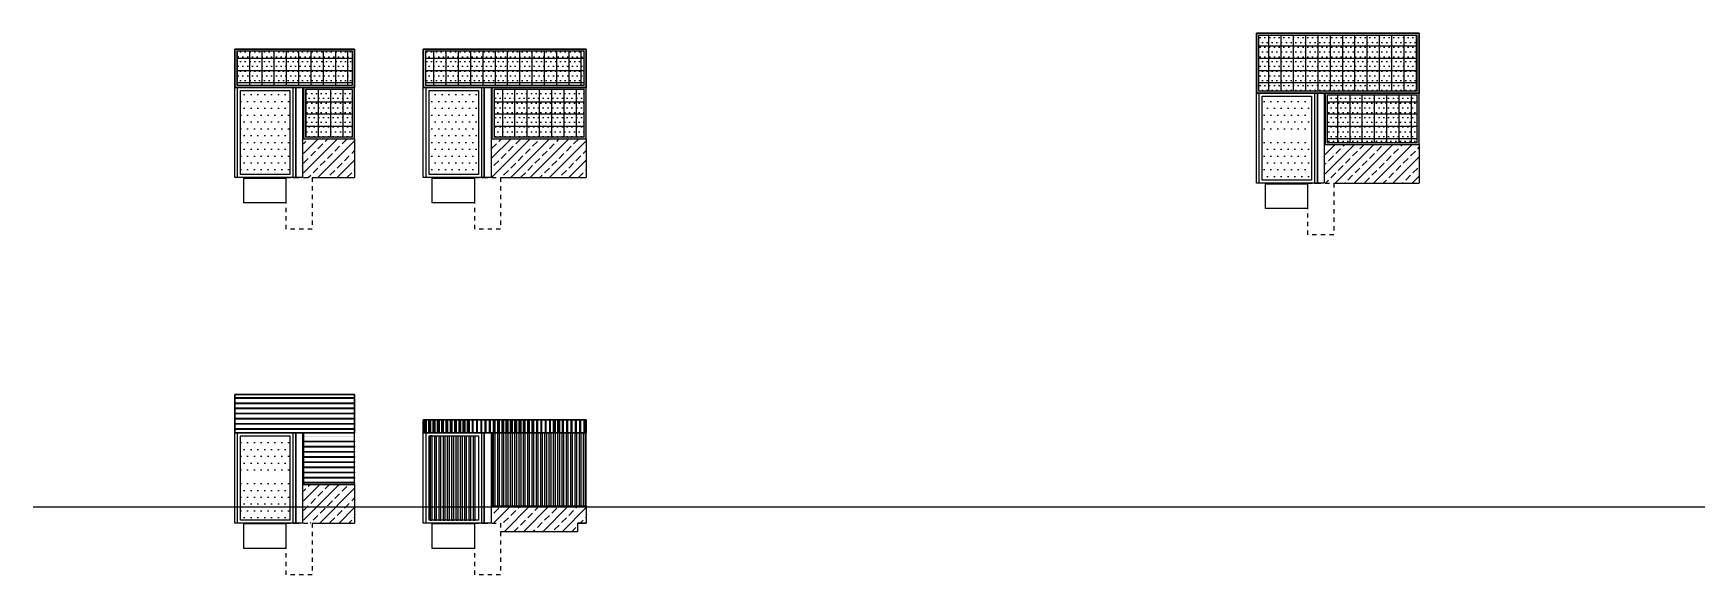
# Model space of a CAD drawing. Header units: millimetres. Extents: x 7 to 378, y -139 to -42.
# Drawn here: x 101.19 to 139.9, y -77.46 to -64.86 of the extents above; entities that cross this region are included whole.
import ezdxf

# ---------------------------------------------------------------- set-up
doc = ezdxf.new("R2010")
doc.units = ezdxf.units.MM
doc.linetypes.add('DASHED', pattern=[0.75, 0.5, -0.25])
doc.layers.add('m_pale', color=1, linetype='Continuous')
doc.layers.add('m_panele', color=7, linetype='Continuous')
pattern_1 = [(90, (0.1, 0.41), (-0.28575, 6e-17), []), (180, (0.1, 0.41), (-6e-17, -0.28575), [])]
pattern_2 = [(0, (0.1, 0.41), (0.0555625, 0.111125), [0, -0.111125])]
pattern_3 = [(90, (-1.5, 1.71), (-0.28575, 6e-17), []), (180, (-1.5, 1.71), (-6e-17, -0.28575), [])]
pattern_4 = [(0, (-1.5, 1.71), (0.0555625, 0.111125), [0, -0.111125])]
pattern_5 = [(0, (-147.98, -221.39), (0.079375, 0.15875), [0, -0.15875])]
pattern_6 = [(45, (-151.2667, -223.5827), (-0.2245064, 0.2245064), []), (45, (-151.0422, -223.5827), (-0.2245064, 0.2245064), [0.15875, -0.079375])]

# ---------------------------------------------------------------- blocks, each defined once
blk = doc.blocks.new('DZ_4_3_1')
at = {"layer": 'm_panele'}
h = blk.add_hatch(color=251, dxfattribs=at)
h.paths.add_polyline_path([(3.892, 3), (0.1, 3), (0.1, 2.11), (3.892, 2.11)])
h.paths.add_polyline_path([(3.842, 2.16), (0.15, 2.16), (0.15, 2.95), (3.842, 2.95)], flags=16)
h = blk.add_hatch(dxfattribs=at)
h.set_pattern_fill('ANSI37', color=251, scale=0.09, angle=45, style=0)
h.set_pattern_definition(pattern_3)
h.paths.add_polyline_path([(3.842, 2.95), (0.15, 2.95), (0.15, 2.16), (3.842, 2.16)])
h = blk.add_hatch(dxfattribs=at)
h.set_pattern_fill('DOTS', color=95, scale=0.07, style=0)
h.set_pattern_definition(pattern_4)
h.paths.add_polyline_path([(3.842, 2.95), (0.15, 2.95), (0.15, 2.16), (3.842, 2.16)])
at = {"layer": 'm_panele', "linetype": 'Continuous', "lineweight": 25}
h = blk.add_hatch(dxfattribs=at)
h.set_pattern_fill('DOTS', color=95, scale=0.1)
h.set_pattern_definition(pattern_5)
h.paths.add_polyline_path([(1.385, 2.04), (0.235, 2.04), (0.235, 1.13), (1.385, 1.13)])
h.paths.add_polyline_path([(1.385, 1.06), (0.235, 1.06), (0.235, 0.08), (1.385, 0.08)])
at = {"layer": 'm_panele'}
h = blk.add_hatch(color=251, dxfattribs=at)
h.paths.add_polyline_path([(3.892, 2.11), (1.7, 2.11), (1.7, 0.91), (3.892, 0.91)])
h.paths.add_polyline_path([(3.842, 0.96), (1.75, 0.96), (1.75, 2.06), (3.842, 2.06)], flags=16)
h = blk.add_hatch(dxfattribs=at)
h.set_pattern_fill('ANSI37', color=251, scale=0.09, angle=45, style=0)
h.set_pattern_definition(pattern_1)
h.paths.add_polyline_path([(3.842, 2.06), (1.75, 2.06), (1.75, 0.96), (3.842, 0.96)])
h = blk.add_hatch(dxfattribs=at)
h.set_pattern_fill('DOTS', color=95, scale=0.07, style=0)
h.set_pattern_definition(pattern_2)
h.paths.add_polyline_path([(3.842, 2.06), (1.75, 2.06), (1.75, 0.96), (3.842, 0.96)])
h = blk.add_hatch(dxfattribs=at)
h.set_pattern_fill('ANSI33', color=8, scale=0.05, style=0)
h.set_pattern_definition(pattern_6)
h.paths.add_polyline_path([(3.892, 0.91), (1.7, 0.91), (1.7, 0.01), (1.9, 0.01), (4.692, 0.01), (3.892, 0.01)])
at = {"layer": 'm_panele', "color": 8, "lineweight": 25}
blk.add_line((3.892, 0.91), (3.892, 0.01), dxfattribs=at)
at = {"layer": 'm_panele', "color": 8}
blk.add_line((1.9, 0.01), (3.892, 0.01), dxfattribs=at)
blk.add_line((1.9, 0.01), (3.892, 0.01), dxfattribs=at)
at = {"layer": 'm_panele', "color": 251}
for points in [[(0.1, 2.11), (3.892, 2.11), (3.892, 3), (0.1, 3), (0.1, 2.11)], [(1.7, 0.91), (3.892, 0.91), (3.892, 2.11), (1.7, 2.11), (1.7, 0.91)]]:
    blk.add_lwpolyline(points, dxfattribs=at)
for points in [[(0.1, 3), (3.892, 3), (3.892, 2.11), (0.1, 2.11)], [(0.15, 2.16), (3.842, 2.16), (3.842, 2.95), (0.15, 2.95)], [(1.75, 0.96), (3.842, 0.96), (3.842, 2.06), (1.75, 2.06)]]:
    blk.add_lwpolyline(points, close=True, dxfattribs=at)
at = {"layer": 'm_panele', "color": 1, "linetype": 'Continuous', "lineweight": 25}
for points in [[(0.1, 2.11), (1.52, 2.11), (1.52, 0.01), (0.1, 0.01)], [(0.165, 2.11), (1.455, 2.11), (1.455, 0.01), (0.165, 0.01)], [(0.235, 2.04), (1.385, 2.04), (1.385, 0.08), (0.235, 0.08)], [(1.455, 0.01), (1.52, 0.01), (1.52, 2.11), (1.455, 2.11)], [(1.52, 2.11), (1.68, 2.11), (1.68, 0.01), (1.52, 0.01)], [(0.31, 0), (1.29, 0), (1.29, -0.58), (0.31, -0.58)]]:
    blk.add_lwpolyline(points, close=True, dxfattribs=at)
at = {"layer": 'm_panele', "color": 1, "linetype": 'DASHED', "ltscale": 0.005}
blk.add_lwpolyline([(1.3, 0.01), (1.9, 0.01), (1.9, -1.19), (1.3, -1.19)], close=True, dxfattribs=at)
blk = doc.blocks.new('DZ_4_3_2')
at = {"layer": 'm_panele'}
for points in [[(0.175, 2.41), (0.125, 2.41), (0.125, 2.11), (0.175, 2.11)], [(0.275, 2.41), (0.225, 2.41), (0.225, 2.11), (0.275, 2.11)], [(0.375, 2.41), (0.325, 2.41), (0.325, 2.11), (0.375, 2.11)], [(0.475, 2.41), (0.425, 2.41), (0.425, 2.11), (0.475, 2.11)], [(0.575, 2.41), (0.525, 2.41), (0.525, 2.11), (0.575, 2.11)], [(0.675, 2.41), (0.625, 2.41), (0.625, 2.11), (0.675, 2.11)], [(0.775, 2.41), (0.725, 2.41), (0.725, 2.11), (0.775, 2.11)], [(0.875, 2.41), (0.825, 2.41), (0.825, 2.11), (0.875, 2.11)], [(0.975, 2.41), (0.925, 2.41), (0.925, 2.11), (0.975, 2.11)], [(1.075, 2.41), (1.025, 2.41), (1.025, 2.11), (1.075, 2.11)], [(1.175, 2.41), (1.125, 2.41), (1.125, 2.11), (1.175, 2.11)], [(1.275, 2.41), (1.225, 2.41), (1.225, 2.11), (1.275, 2.11)], [(1.375, 2.41), (1.325, 2.41), (1.325, 2.11), (1.375, 2.11)], [(1.475, 2.41), (1.425, 2.41), (1.425, 2.11), (1.475, 2.11)], [(1.575, 2.41), (1.525, 2.41), (1.525, 2.11), (1.575, 2.11)], [(1.675, 2.41), (1.625, 2.41), (1.625, 2.11), (1.675, 2.11)], [(1.775, 2.41), (1.725, 2.41), (1.725, 2.11), (1.775, 2.11)], [(1.875, 2.41), (1.825, 2.41), (1.825, 2.11), (1.875, 2.11)], [(1.975, 2.41), (1.925, 2.41), (1.925, 2.11), (1.975, 2.11)], [(2.075, 2.41), (2.025, 2.41), (2.025, 2.11), (2.075, 2.11)], [(2.175, 2.41), (2.125, 2.41), (2.125, 2.11), (2.175, 2.11)], [(2.275, 2.41), (2.225, 2.41), (2.225, 2.11), (2.275, 2.11)], [(2.375, 2.41), (2.325, 2.41), (2.325, 2.11), (2.375, 2.11)], [(2.475, 2.41), (2.425, 2.41), (2.425, 2.11), (2.475, 2.11)], [(2.575, 2.41), (2.525, 2.41), (2.525, 2.11), (2.575, 2.11)], [(2.675, 2.41), (2.625, 2.41), (2.625, 2.11), (2.675, 2.11)], [(2.775, 2.41), (2.725, 2.41), (2.725, 2.11), (2.775, 2.11)], [(2.875, 2.41), (2.825, 2.41), (2.825, 2.11), (2.875, 2.11)], [(2.975, 2.41), (2.925, 2.41), (2.925, 2.11), (2.975, 2.11)], [(3.075, 2.41), (3.025, 2.41), (3.025, 2.11), (3.075, 2.11)], [(3.175, 2.41), (3.125, 2.41), (3.125, 2.11), (3.175, 2.11)], [(3.275, 2.41), (3.225, 2.41), (3.225, 2.11), (3.275, 2.11)], [(3.375, 2.41), (3.325, 2.41), (3.325, 2.11), (3.375, 2.11)], [(3.475, 2.41), (3.425, 2.41), (3.425, 2.11), (3.475, 2.11)], [(3.575, 2.41), (3.525, 2.41), (3.525, 2.11), (3.575, 2.11)], [(3.675, 2.41), (3.625, 2.41), (3.625, 2.11), (3.675, 2.11)], [(3.775, 2.41), (3.725, 2.41), (3.725, 2.11), (3.775, 2.11)], [(3.875, 2.41), (3.825, 2.41), (3.825, 2.11), (3.875, 2.11)], [(0.31, 2.04), (0.26, 2.04), (0.26, 0.08), (0.31, 0.08)], [(0.41, 2.04), (0.36, 2.04), (0.36, 0.08), (0.41, 0.08)], [(0.51, 2.04), (0.46, 2.04), (0.46, 0.08), (0.51, 0.08)], [(0.61, 2.04), (0.56, 2.04), (0.56, 0.08), (0.61, 0.08)], [(0.71, 2.04), (0.66, 2.04), (0.66, 0.08), (0.71, 0.08)], [(0.81, 2.04), (0.76, 2.04), (0.76, 0.08), (0.81, 0.08)], [(0.91, 2.04), (0.86, 2.04), (0.86, 0.08), (0.91, 0.08)], [(1.01, 2.04), (0.96, 2.04), (0.96, 0.08), (1.01, 0.08)], [(1.11, 2.04), (1.06, 2.04), (1.06, 0.08), (1.11, 0.08)], [(1.21, 2.04), (1.16, 2.04), (1.16, 0.08), (1.21, 0.08)], [(1.31, 2.04), (1.26, 2.04), (1.26, 0.08), (1.31, 0.08)], [(1.775, 2.11), (1.725, 2.11), (1.725, 0.41), (1.775, 0.41)], [(1.875, 2.11), (1.825, 2.11), (1.825, 0.41), (1.875, 0.41)], [(1.975, 2.11), (1.925, 2.11), (1.925, 0.41), (1.975, 0.41)], [(2.075, 2.11), (2.025, 2.11), (2.025, 0.41), (2.075, 0.41)], [(2.175, 2.11), (2.125, 2.11), (2.125, 0.41), (2.175, 0.41)], [(2.275, 2.11), (2.225, 2.11), (2.225, 0.41), (2.275, 0.41)], [(2.375, 2.11), (2.325, 2.11), (2.325, 0.41), (2.375, 0.41)], [(2.475, 2.11), (2.425, 2.11), (2.425, 0.41), (2.475, 0.41)], [(2.575, 2.11), (2.525, 2.11), (2.525, 0.41), (2.575, 0.41)], [(2.675, 2.11), (2.625, 2.11), (2.625, 0.41), (2.675, 0.41)], [(2.775, 2.11), (2.725, 2.11), (2.725, 0.41), (2.775, 0.41)], [(2.875, 2.11), (2.825, 2.11), (2.825, 0.41), (2.875, 0.41)], [(2.975, 2.11), (2.925, 2.11), (2.925, 0.41), (2.975, 0.41)], [(3.075, 2.11), (3.025, 2.11), (3.025, 0.41), (3.075, 0.41)], [(3.175, 2.11), (3.125, 2.11), (3.125, 0.41), (3.175, 0.41)], [(3.275, 2.11), (3.225, 2.11), (3.225, 0.41), (3.275, 0.41)], [(3.375, 2.11), (3.325, 2.11), (3.325, 0.41), (3.375, 0.41)], [(3.475, 2.11), (3.425, 2.11), (3.425, 0.41), (3.475, 0.41)], [(3.575, 2.11), (3.525, 2.11), (3.525, 0.41), (3.575, 0.41)], [(3.675, 2.11), (3.625, 2.11), (3.625, 0.41), (3.675, 0.41)], [(3.775, 2.11), (3.725, 2.11), (3.725, 0.41), (3.775, 0.41)], [(3.875, 2.11), (3.825, 2.11), (3.825, 0.41), (3.875, 0.41)]]:
    blk.add_hatch(color=23, dxfattribs=at).paths.add_polyline_path(points)
h = blk.add_hatch(dxfattribs=at)
h.set_pattern_fill('ANSI33', color=8, scale=0.05, style=0)
h.set_pattern_definition(pattern_6)
h.paths.add_polyline_path([(3.892, 0.41), (1.7, 0.41), (1.7, 0.01), (1.9, 0.01), (1.9, -0.19), (3.692, -0.19), (3.692, 0.01), (3.892, 0.01)])
at = {"layer": 'm_panele', "color": 8, "lineweight": 25}
for p, q in [((3.892, 0.41), (3.892, 0.01)), ((3.892, 0.01), (3.692, 0.01)), ((3.692, -0.19), (1.9, -0.19))]:
    blk.add_line(p, q, dxfattribs=at)
at = {"layer": 'm_panele', "color": 8}
for q in [(3.892, 0.01), (3.692, -0.19)]:
    blk.add_line((3.692, 0.01), q, dxfattribs=at)
at = {"layer": 'm_panele', "color": 251}
for points in [[(0.1, 2.11), (3.892, 2.11), (3.892, 2.41), (0.1, 2.41), (0.1, 2.11)], [(1.7, 0.41), (3.892, 0.41), (3.892, 2.11), (1.7, 2.11), (1.7, 0.41)]]:
    blk.add_lwpolyline(points, dxfattribs=at)
blk.add_lwpolyline([(0.1, 2.41), (3.892, 2.41), (3.892, 2.11), (0.1, 2.11)], close=True, dxfattribs=at)
at = {"layer": 'm_panele', "color": 23, "linetype": 'Continuous', "lineweight": 25}
for points in [[(0.125, 2.41), (0.125, 2.11), (0.175, 2.11), (0.175, 2.41)], [(0.225, 2.41), (0.225, 2.11), (0.275, 2.11), (0.275, 2.41)], [(0.325, 2.41), (0.325, 2.11), (0.375, 2.11), (0.375, 2.41)], [(0.425, 2.41), (0.425, 2.11), (0.475, 2.11), (0.475, 2.41)], [(0.525, 2.41), (0.525, 2.11), (0.575, 2.11), (0.575, 2.41)], [(0.625, 2.41), (0.625, 2.11), (0.675, 2.11), (0.675, 2.41)], [(0.725, 2.41), (0.725, 2.11), (0.775, 2.11), (0.775, 2.41)], [(0.825, 2.41), (0.825, 2.11), (0.875, 2.11), (0.875, 2.41)], [(0.925, 2.41), (0.925, 2.11), (0.975, 2.11), (0.975, 2.41)], [(1.025, 2.41), (1.025, 2.11), (1.075, 2.11), (1.075, 2.41)], [(1.125, 2.41), (1.125, 2.11), (1.175, 2.11), (1.175, 2.41)], [(1.725, 2.41), (1.725, 2.11), (1.775, 2.11), (1.775, 2.41)], [(1.825, 2.41), (1.825, 2.11), (1.875, 2.11), (1.875, 2.41)], [(1.925, 2.41), (1.925, 2.11), (1.975, 2.11), (1.975, 2.41)], [(2.025, 2.41), (2.025, 2.11), (2.075, 2.11), (2.075, 2.41)], [(2.125, 2.41), (2.125, 2.11), (2.175, 2.11), (2.175, 2.41)], [(2.225, 2.41), (2.225, 2.11), (2.275, 2.11), (2.275, 2.41)], [(2.325, 2.41), (2.325, 2.11), (2.375, 2.11), (2.375, 2.41)], [(2.425, 2.41), (2.425, 2.11), (2.475, 2.11), (2.475, 2.41)], [(2.525, 2.41), (2.525, 2.11), (2.575, 2.11), (2.575, 2.41)], [(2.625, 2.41), (2.625, 2.11), (2.675, 2.11), (2.675, 2.41)], [(3.125, 2.41), (3.125, 2.11), (3.175, 2.11), (3.175, 2.41)], [(3.225, 2.41), (3.225, 2.11), (3.275, 2.11), (3.275, 2.41)], [(0.36, 2.04), (0.36, 0.08), (0.41, 0.08), (0.41, 2.04)], [(0.46, 2.04), (0.46, 0.08), (0.51, 0.08), (0.51, 2.04)], [(0.56, 2.04), (0.56, 0.08), (0.61, 0.08), (0.61, 2.04)], [(0.66, 2.04), (0.66, 0.08), (0.71, 0.08), (0.71, 2.04)], [(0.76, 2.04), (0.76, 0.08), (0.81, 0.08), (0.81, 2.04)], [(0.86, 2.04), (0.86, 0.08), (0.91, 0.08), (0.91, 2.04)], [(0.96, 2.04), (0.96, 0.08), (1.01, 0.08), (1.01, 2.04)], [(1.06, 2.04), (1.06, 0.08), (1.11, 0.08), (1.11, 2.04)], [(1.16, 2.04), (1.16, 0.08), (1.21, 0.08), (1.21, 2.04)], [(1.26, 2.04), (1.26, 0.08), (1.31, 0.08), (1.31, 2.04)], [(1.825, 2.11), (1.825, 0.41), (1.875, 0.41), (1.875, 2.11)], [(1.925, 2.11), (1.925, 0.41), (1.975, 0.41), (1.975, 2.11)], [(2.025, 2.11), (2.025, 0.41), (2.075, 0.41), (2.075, 2.11)], [(2.125, 2.11), (2.125, 0.41), (2.175, 0.41), (2.175, 2.11)], [(2.225, 2.11), (2.225, 0.41), (2.275, 0.41), (2.275, 2.11)], [(2.325, 2.11), (2.325, 0.41), (2.375, 0.41), (2.375, 2.11)], [(2.425, 2.11), (2.425, 0.41), (2.475, 0.41), (2.475, 2.11)], [(2.525, 2.11), (2.525, 0.41), (2.575, 0.41), (2.575, 2.11)], [(2.625, 2.11), (2.625, 0.41), (2.675, 0.41), (2.675, 2.11)], [(2.725, 2.11), (2.725, 0.41), (2.775, 0.41), (2.775, 2.11)], [(2.825, 2.11), (2.825, 0.41), (2.875, 0.41), (2.875, 2.11)], [(2.925, 2.11), (2.925, 0.41), (2.975, 0.41), (2.975, 2.11)], [(3.025, 2.11), (3.025, 0.41), (3.075, 0.41), (3.075, 2.11)], [(3.125, 2.11), (3.125, 0.41), (3.175, 0.41), (3.175, 2.11)], [(3.225, 2.11), (3.225, 0.41), (3.275, 0.41), (3.275, 2.11)], [(3.325, 2.11), (3.325, 0.41), (3.375, 0.41), (3.375, 2.11)], [(3.425, 2.11), (3.425, 0.41), (3.475, 0.41), (3.475, 2.11)], [(3.525, 2.11), (3.525, 0.41), (3.575, 0.41), (3.575, 2.11)], [(3.625, 2.11), (3.625, 0.41), (3.675, 0.41), (3.675, 2.11)], [(3.725, 2.11), (3.725, 0.41), (3.775, 0.41), (3.775, 2.11)], [(3.825, 2.11), (3.825, 0.41), (3.875, 0.41), (3.875, 2.11)]]:
    blk.add_lwpolyline(points, dxfattribs=at)
at = {"layer": 'm_panele', "color": 1, "linetype": 'Continuous', "lineweight": 25}
for points in [[(0.1, 2.11), (1.52, 2.11), (1.52, 0.01), (0.1, 0.01)], [(0.165, 2.11), (1.455, 2.11), (1.455, 0.01), (0.165, 0.01)], [(0.235, 2.04), (1.385, 2.04), (1.385, 0.08), (0.235, 0.08)], [(1.455, 0.01), (1.52, 0.01), (1.52, 2.11), (1.455, 2.11)], [(1.52, 2.11), (1.68, 2.11), (1.68, 0.01), (1.52, 0.01)], [(0.31, 0), (1.29, 0), (1.29, -0.58), (0.31, -0.58)]]:
    blk.add_lwpolyline(points, close=True, dxfattribs=at)
at = {"layer": 'm_panele', "color": 23, "linetype": 'Continuous', "lineweight": 25}
for points in [[(0.26, 0.08), (0.31, 0.08), (0.31, 2.04), (0.26, 2.04)], [(1.725, 0.41), (1.775, 0.41), (1.775, 2.11), (1.725, 2.11)]]:
    blk.add_lwpolyline(points, close=True, dxfattribs=at)
at = {"layer": 'm_panele', "color": 1, "linetype": 'DASHED', "ltscale": 0.005}
blk.add_lwpolyline([(1.3, 0.01), (1.9, 0.01), (1.9, -1.19), (1.3, -1.19)], close=True, dxfattribs=at)
blk = doc.blocks.new('DZ_3_3_1')
at = {"layer": 'm_panele'}
h = blk.add_hatch(color=251, dxfattribs=at)
h.paths.add_polyline_path([(2.892, 3), (0.1, 3), (0.1, 2.11), (2.892, 2.11)])
h.paths.add_polyline_path([(2.842, 2.16), (0.15, 2.16), (0.15, 2.95), (2.842, 2.95)], flags=16)
h = blk.add_hatch(dxfattribs=at)
h.set_pattern_fill('ANSI37', color=251, scale=0.09, angle=45, style=0)
h.set_pattern_definition(pattern_3)
h.paths.add_polyline_path([(2.842, 2.95), (0.15, 2.95), (0.15, 2.16), (2.842, 2.16)])
h = blk.add_hatch(dxfattribs=at)
h.set_pattern_fill('DOTS', color=95, scale=0.07, style=0)
h.set_pattern_definition(pattern_4)
h.paths.add_polyline_path([(2.842, 2.95), (0.15, 2.95), (0.15, 2.16), (2.842, 2.16)])
at = {"layer": 'm_panele', "linetype": 'Continuous', "lineweight": 25}
h = blk.add_hatch(dxfattribs=at)
h.set_pattern_fill('DOTS', color=95, scale=0.1)
h.set_pattern_definition(pattern_5)
h.paths.add_polyline_path([(1.385, 2.04), (0.235, 2.04), (0.235, 1.13), (1.385, 1.13)])
h.paths.add_polyline_path([(1.385, 1.06), (0.235, 1.06), (0.235, 0.08), (1.385, 0.08)])
at = {"layer": 'm_panele'}
h = blk.add_hatch(color=251, dxfattribs=at)
h.paths.add_polyline_path([(2.892, 2.11), (1.7, 2.11), (1.7, 0.91), (2.892, 0.91)])
h.paths.add_polyline_path([(2.842, 0.96), (1.75, 0.96), (1.75, 2.06), (2.842, 2.06)], flags=16)
h = blk.add_hatch(dxfattribs=at)
h.set_pattern_fill('ANSI37', color=251, scale=0.09, angle=45, style=0)
h.set_pattern_definition(pattern_1)
h.paths.add_polyline_path([(2.842, 2.06), (1.75, 2.06), (1.75, 0.96), (2.842, 0.96)])
h = blk.add_hatch(dxfattribs=at)
h.set_pattern_fill('DOTS', color=95, scale=0.07, style=0)
h.set_pattern_definition(pattern_2)
h.paths.add_polyline_path([(2.842, 2.06), (1.75, 2.06), (1.75, 0.96), (2.842, 0.96)])
h = blk.add_hatch(dxfattribs=at)
h.set_pattern_fill('ANSI33', color=8, scale=0.05, style=0)
h.set_pattern_definition(pattern_6)
h.paths.add_polyline_path([(2.892, 0.91), (1.7, 0.91), (1.7, 0.01), (1.238, 0.01), (4.03, 0.01), (2.892, 0.01)])
at = {"layer": 'm_panele', "color": 8, "lineweight": 25}
blk.add_line((2.892, 0.91), (2.892, 0.01), dxfattribs=at)
at = {"layer": 'm_panele', "color": 8}
blk.add_line((1.9, 0.01), (2.892, 0.01), dxfattribs=at)
blk.add_line((1.9, 0.01), (2.892, 0.01), dxfattribs=at)
at = {"layer": 'm_panele', "color": 251}
for points in [[(0.1, 2.11), (2.892, 2.11), (2.892, 3), (0.1, 3), (0.1, 2.11)], [(1.7, 0.91), (2.892, 0.91), (2.892, 2.11), (1.7, 2.11), (1.7, 0.91)]]:
    blk.add_lwpolyline(points, dxfattribs=at)
for points in [[(0.1, 3), (2.892, 3), (2.892, 2.11), (0.1, 2.11)], [(0.15, 2.16), (2.842, 2.16), (2.842, 2.95), (0.15, 2.95)], [(1.75, 0.96), (2.842, 0.96), (2.842, 2.06), (1.75, 2.06)]]:
    blk.add_lwpolyline(points, close=True, dxfattribs=at)
at = {"layer": 'm_panele', "color": 1, "linetype": 'Continuous', "lineweight": 25}
for points in [[(0.1, 2.11), (1.52, 2.11), (1.52, 0.01), (0.1, 0.01)], [(0.165, 2.11), (1.455, 2.11), (1.455, 0.01), (0.165, 0.01)], [(0.235, 2.04), (1.385, 2.04), (1.385, 0.08), (0.235, 0.08)], [(1.455, 0.01), (1.52, 0.01), (1.52, 2.11), (1.455, 2.11)], [(1.52, 2.11), (1.68, 2.11), (1.68, 0.01), (1.52, 0.01)], [(0.31, 0), (1.29, 0), (1.29, -0.58), (0.31, -0.58)]]:
    blk.add_lwpolyline(points, close=True, dxfattribs=at)
at = {"layer": 'm_panele', "color": 1, "linetype": 'DASHED', "ltscale": 0.005}
blk.add_lwpolyline([(1.3, 0.01), (1.9, 0.01), (1.9, -1.19), (1.3, -1.19)], close=True, dxfattribs=at)
blk = doc.blocks.new('DZ_3_3_2')
at = {"layer": 'm_panele'}
for points in [[(2.892, 2.91), (2.892, 2.93), (0.1, 2.93), (0.1, 2.91)], [(2.892, 2.79), (2.892, 2.81), (0.1, 2.81), (0.1, 2.79)], [(2.892, 2.67), (2.892, 2.69), (0.1, 2.69), (0.1, 2.67)], [(2.892, 2.55), (2.892, 2.57), (0.1, 2.57), (0.1, 2.55)], [(2.892, 2.43), (2.892, 2.45), (0.1, 2.45), (0.1, 2.43)], [(2.892, 2.31), (2.892, 2.33), (0.1, 2.33), (0.1, 2.31)], [(2.892, 2.19), (2.892, 2.21), (0.1, 2.21), (0.1, 2.19)], [(2.892, 2.02), (2.892, 2.04), (1.7, 2.04), (1.7, 2.02)], [(2.892, 1.9), (2.892, 1.92), (1.7, 1.92), (1.7, 1.9)], [(2.892, 1.78), (2.892, 1.8), (1.7, 1.8), (1.7, 1.78)], [(2.892, 1.66), (2.892, 1.68), (1.7, 1.68), (1.7, 1.66)], [(2.892, 1.54), (2.892, 1.56), (1.7, 1.56), (1.7, 1.54)], [(2.892, 1.42), (2.892, 1.44), (1.7, 1.44), (1.7, 1.42)], [(2.892, 1.3), (2.892, 1.32), (1.7, 1.32), (1.7, 1.3)], [(2.892, 1.18), (2.892, 1.2), (1.7, 1.2), (1.7, 1.18)], [(2.892, 1.06), (2.892, 1.08), (1.7, 1.08), (1.7, 1.06)], [(2.892, 0.94), (2.892, 0.96), (1.7, 0.96), (1.7, 0.94)]]:
    blk.add_hatch(color=7, dxfattribs=at).paths.add_polyline_path(points)
at = {"layer": 'm_panele', "linetype": 'Continuous', "lineweight": 25}
h = blk.add_hatch(dxfattribs=at)
h.set_pattern_fill('DOTS', color=95, scale=0.1)
h.set_pattern_definition(pattern_5)
h.paths.add_polyline_path([(1.385, 2.04), (0.235, 2.04), (0.235, 1.13), (1.385, 1.13)])
h.paths.add_polyline_path([(1.385, 1.06), (0.235, 1.06), (0.235, 0.08), (1.385, 0.08)])
at = {"layer": 'm_panele'}
h = blk.add_hatch(dxfattribs=at)
h.set_pattern_fill('ANSI33', color=8, scale=0.05, style=0)
h.set_pattern_definition(pattern_6)
h.paths.add_polyline_path([(2.892, 0.91), (1.7, 0.91), (1.7, 0.01), (1.9, 0.01), (4.692, 0.01), (2.892, 0.01)])
at = {"layer": 'm_panele', "color": 8, "lineweight": 25}
blk.add_line((2.892, 0.91), (2.892, 0.01), dxfattribs=at)
at = {"layer": 'm_panele', "color": 8}
blk.add_line((1.9, 0.01), (2.892, 0.01), dxfattribs=at)
blk.add_line((1.9, 0.01), (2.892, 0.01), dxfattribs=at)
at = {"layer": 'm_panele', "color": 251}
for points in [[(0.1, 2.11), (2.892, 2.11), (2.892, 3), (0.1, 3), (0.1, 2.11)], [(1.7, 0.91), (2.892, 0.91), (2.892, 2.11), (1.7, 2.11), (1.7, 0.91)]]:
    blk.add_lwpolyline(points, dxfattribs=at)
blk.add_lwpolyline([(0.1, 3), (2.892, 3), (2.892, 2.11), (0.1, 2.11)], close=True, dxfattribs=at)
at = {"layer": 'm_panele', "color": 7}
for points in [[(0.1, 2.93), (2.892, 2.93), (2.892, 2.91), (0.1, 2.91)], [(0.1, 2.81), (2.892, 2.81), (2.892, 2.79), (0.1, 2.79)], [(0.1, 2.69), (2.892, 2.69), (2.892, 2.67), (0.1, 2.67)], [(0.1, 2.57), (2.892, 2.57), (2.892, 2.55), (0.1, 2.55)], [(0.1, 2.45), (2.892, 2.45), (2.892, 2.43), (0.1, 2.43)], [(0.1, 2.33), (2.892, 2.33), (2.892, 2.31), (0.1, 2.31)], [(0.1, 2.21), (2.892, 2.21), (2.892, 2.19), (0.1, 2.19)]]:
    blk.add_lwpolyline(points, close=True, dxfattribs=at)
at = {"layer": 'm_panele', "color": 1, "linetype": 'Continuous', "lineweight": 25}
for points in [[(0.1, 2.11), (1.52, 2.11), (1.52, 0.01), (0.1, 0.01)], [(0.165, 2.11), (1.455, 2.11), (1.455, 0.01), (0.165, 0.01)], [(0.235, 2.04), (1.385, 2.04), (1.385, 0.08), (0.235, 0.08)], [(1.455, 0.01), (1.52, 0.01), (1.52, 2.11), (1.455, 2.11)], [(1.52, 2.11), (1.68, 2.11), (1.68, 0.01), (1.52, 0.01)], [(0.31, 0), (1.29, 0), (1.29, -0.58), (0.31, -0.58)]]:
    blk.add_lwpolyline(points, close=True, dxfattribs=at)
at = {"layer": 'm_panele', "color": 7}
for points in [[(1.7, 1.92), (2.892, 1.92), (2.892, 1.9), (1.7, 1.9)], [(1.7, 1.8), (2.892, 1.8), (2.892, 1.78), (1.7, 1.78)], [(1.7, 1.68), (2.892, 1.68), (2.892, 1.66), (1.7, 1.66)], [(1.7, 1.56), (2.892, 1.56), (2.892, 1.54), (1.7, 1.54)], [(1.7, 1.44), (2.892, 1.44), (2.892, 1.42), (1.7, 1.42)], [(1.7, 1.32), (2.892, 1.32), (2.892, 1.3), (1.7, 1.3)], [(1.7, 1.2), (2.892, 1.2), (2.892, 1.18), (1.7, 1.18)], [(1.7, 1.08), (2.892, 1.08), (2.892, 1.06), (1.7, 1.06)], [(1.7, 0.96), (2.892, 0.96), (2.892, 0.94), (1.7, 0.94)]]:
    blk.add_lwpolyline(points, dxfattribs=at)
at = {"layer": 'm_panele', "color": 1, "linetype": 'DASHED', "ltscale": 0.005}
blk.add_lwpolyline([(1.3, 0.01), (1.9, 0.01), (1.9, -1.19), (1.3, -1.19)], close=True, dxfattribs=at)
blk = doc.blocks.new('DZ_4_3.5_1')
at = {"layer": 'm_panele'}
h = blk.add_hatch(color=251, dxfattribs=at)
h.paths.add_polyline_path([(3.892, 3.5), (0.1, 3.5), (0.1, 2.11), (3.892, 2.11)])
h.paths.add_polyline_path([(3.842, 2.16), (0.15, 2.16), (0.15, 3.45), (3.842, 3.45)], flags=16)
h = blk.add_hatch(dxfattribs=at)
h.set_pattern_fill('ANSI37', color=251, scale=0.09, angle=45, style=0)
h.set_pattern_definition(pattern_3)
h.paths.add_polyline_path([(3.842, 3.45), (0.15, 3.45), (0.15, 2.16), (3.842, 2.16)])
h = blk.add_hatch(dxfattribs=at)
h.set_pattern_fill('DOTS', color=95, scale=0.07, style=0)
h.set_pattern_definition(pattern_4)
h.paths.add_polyline_path([(3.842, 3.45), (0.15, 3.45), (0.15, 2.16), (3.842, 2.16)])
at = {"layer": 'm_panele', "linetype": 'Continuous', "lineweight": 25}
h = blk.add_hatch(dxfattribs=at)
h.set_pattern_fill('DOTS', color=95, scale=0.1)
h.set_pattern_definition(pattern_5)
h.paths.add_polyline_path([(1.385, 2.04), (0.235, 2.04), (0.235, 1.13), (1.385, 1.13)])
h.paths.add_polyline_path([(1.385, 1.06), (0.235, 1.06), (0.235, 0.08), (1.385, 0.08)])
at = {"layer": 'm_panele'}
h = blk.add_hatch(color=251, dxfattribs=at)
h.paths.add_polyline_path([(3.892, 2.11), (1.7, 2.11), (1.7, 0.91), (3.892, 0.91)])
h.paths.add_polyline_path([(3.842, 0.96), (1.75, 0.96), (1.75, 2.06), (3.842, 2.06)], flags=16)
h = blk.add_hatch(dxfattribs=at)
h.set_pattern_fill('ANSI37', color=251, scale=0.09, angle=45, style=0)
h.set_pattern_definition(pattern_1)
h.paths.add_polyline_path([(3.842, 2.06), (1.75, 2.06), (1.75, 0.96), (3.842, 0.96)])
h = blk.add_hatch(dxfattribs=at)
h.set_pattern_fill('DOTS', color=95, scale=0.07, style=0)
h.set_pattern_definition(pattern_2)
h.paths.add_polyline_path([(3.842, 2.06), (1.75, 2.06), (1.75, 0.96), (3.842, 0.96)])
h = blk.add_hatch(dxfattribs=at)
h.set_pattern_fill('ANSI33', color=8, scale=0.05, style=0)
h.set_pattern_definition(pattern_6)
h.paths.add_polyline_path([(3.892, 0.91), (1.7, 0.91), (1.7, 0.01), (1.9, 0.01), (4.692, 0.01), (3.892, 0.01)])
at = {"layer": 'm_panele', "color": 8, "lineweight": 25}
blk.add_line((3.892, 0.91), (3.892, 0.01), dxfattribs=at)
at = {"layer": 'm_panele', "color": 8}
blk.add_line((1.9, 0.01), (3.892, 0.01), dxfattribs=at)
blk.add_line((1.9, 0.01), (3.892, 0.01), dxfattribs=at)
at = {"layer": 'm_panele', "color": 251}
for points in [[(0.1, 2.11), (3.892, 2.11), (3.892, 3.5), (0.1, 3.5), (0.1, 2.11)], [(1.7, 0.91), (3.892, 0.91), (3.892, 2.11), (1.7, 2.11), (1.7, 0.91)]]:
    blk.add_lwpolyline(points, dxfattribs=at)
for points in [[(0.1, 3.5), (3.892, 3.5), (3.892, 2.11), (0.1, 2.11)], [(0.15, 2.16), (3.842, 2.16), (3.842, 3.45), (0.15, 3.45)], [(1.75, 0.96), (3.842, 0.96), (3.842, 2.06), (1.75, 2.06)]]:
    blk.add_lwpolyline(points, close=True, dxfattribs=at)
at = {"layer": 'm_panele', "color": 1, "linetype": 'Continuous', "lineweight": 25}
for points in [[(0.1, 2.11), (1.52, 2.11), (1.52, 0.01), (0.1, 0.01)], [(0.165, 2.11), (1.455, 2.11), (1.455, 0.01), (0.165, 0.01)], [(0.235, 2.04), (1.385, 2.04), (1.385, 0.08), (0.235, 0.08)], [(1.455, 0.01), (1.52, 0.01), (1.52, 2.11), (1.455, 2.11)], [(1.52, 2.11), (1.68, 2.11), (1.68, 0.01), (1.52, 0.01)], [(0.31, 0), (1.29, 0), (1.29, -0.58), (0.31, -0.58)]]:
    blk.add_lwpolyline(points, close=True, dxfattribs=at)
at = {"layer": 'm_panele', "color": 1, "linetype": 'DASHED', "ltscale": 0.005}
blk.add_lwpolyline([(1.3, 0.01), (1.9, 0.01), (1.9, -1.19), (1.3, -1.19)], close=True, dxfattribs=at)

msp = doc.modelspace()

# ---------------------------------------------------------------- linework, layer by layer
at = {"layer": 'm_pale', "color": 1, "linetype": 'Continuous', "lineweight": 25}
msp.add_line((101.1903, -75.8843), (242.7436, -75.8843), dxfattribs=at)

# ---------------------------------------------------------------- block references
at = {"layer": 'm_panele', "color": 1, "lineweight": 25}
for name, p in [('DZ_4_3.5_1', (129.5508, -68.364)), ('DZ_3_3_1', (105.7769, -68.2327)), ('DZ_4_3_1', (110.1648, -68.2327)), ('DZ_3_3_2', (105.7769, -76.2718)), ('DZ_4_3_2', (110.1648, -76.2718))]:
    msp.add_blockref(name, p, dxfattribs=at)

doc.saveas('drawing.dxf')
